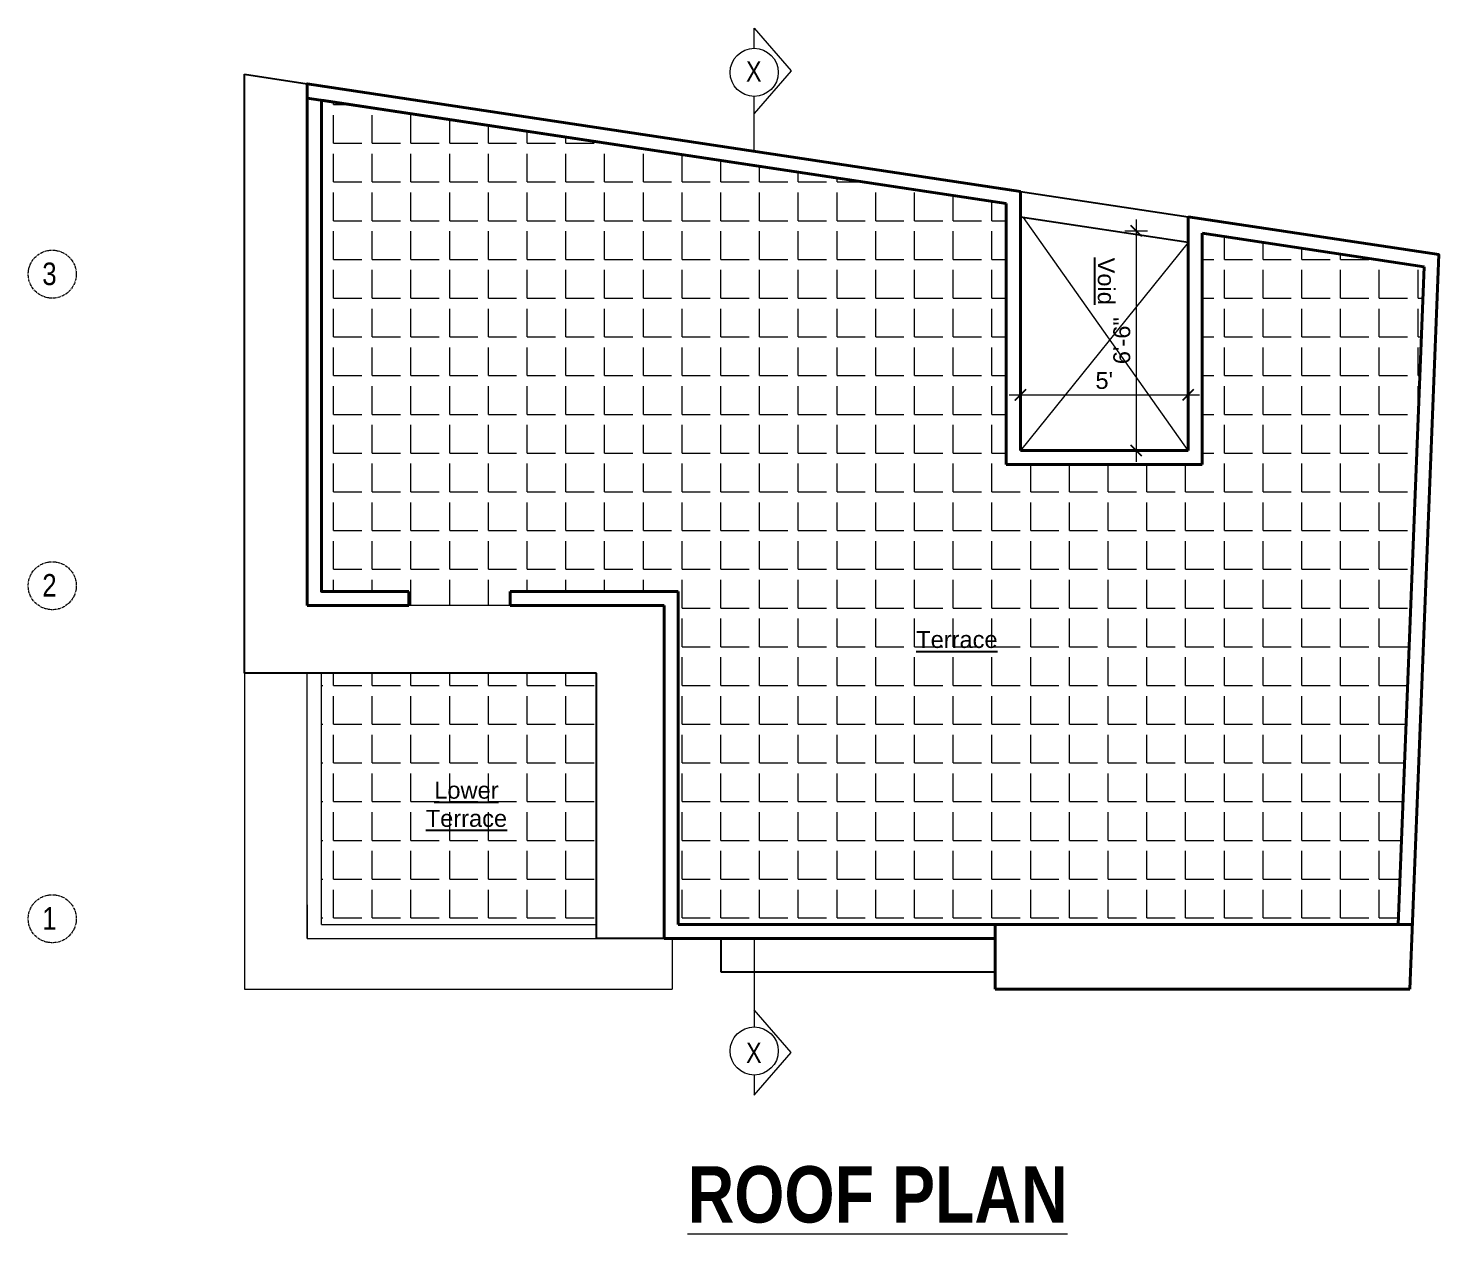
# Model space of a CAD drawing. Header units: inches. Extents: x 136316 to 155547, y -21384 to -17606.
# Drawn here: x 150032 to 150533, y -19862 to -19434 of the extents above; entities that cross this region are included whole.
import ezdxf

# ---------------------------------------------------------------- set-up
doc = ezdxf.new("R2010")
doc.units = ezdxf.units.IN
doc.header["$LTSCALE"] = 0.5
doc.header["$MEASUREMENT"] = 0
doc.header["$PDMODE"] = 66
doc.linetypes.add('CENTER', pattern=[2, 1.25, -0.25, 0.25, -0.25])
for name, color, linetype, lineweight in [('Annotations-Bold.w', 177, 'Continuous', 13), ('DIM 1-100', 4, 'Continuous', 13), ('HACTH', 253, 'Continuous', 9), ('hatch', 9, 'Continuous', 5), ('PARAPET', 50, 'Continuous', 13), ('TEXT', 220, 'Continuous', 9), ('Text-100.w', 254, 'Continuous', 9), ('wall', 1, 'Continuous', 40), ('wall light', 6, 'Continuous', 25)]:
    doc.layers.add(name, color=color, linetype=linetype, lineweight=lineweight)
doc.styles.add('ARAIL', font='ARIALN.TTF')
doc.styles.add('arial', font='arial.ttf')
doc.styles.add('arial.', font='arial.ttf')
doc.styles.get("Standard").update_dxf_attribs({"font": 'arial.ttf'})
doc.dimstyles.new('1 by 96', dxfattribs={"dimtxt": 6, "dimasz": 4, "dimexe": 4, "dimexo": 4, "dimgap": 2, "dimtad": 1, "dimdec": 0, "dimzin": 0, "dimdsep": 46, "dimlunit": 4, "dimtxsty": 'Standard', "dimblk": 'ARCHTICK', "dimcen": 0, "dimdle": 4, "dimadec": 0, "dimazin": 0, "dimtfac": 1, "dimtdec": 0, "dimtix": 1, "dimtofl": 0, "dimtmove": 1, "dimatfit": 3, "dimldrblk": 'ARCHTICK', "dimfxl": 4, "dimfxlon": 1, "dimtolj": 1, "dimtzin": 0, "dimlwd": -1, "dimlwe": -1, "dimarcsym": 0})
pattern_1 = [(360, (3868.075, -31.918), (3e-15, 13.75), [10, -3.75]), (90, (3868.075, -31.918), (-13.75, 4e-15), [10, -3.75])]

# ---------------------------------------------------------------- blocks, each defined once
blk = doc.blocks.new('_ArchTick')
at = {"color": 0, "linetype": 'ByBlock', "const_width": 0.15}
blk.add_lwpolyline([(-0.5, -0.5), (0.5, 0.5)], dxfattribs=at)
blk = doc.blocks.new('*D17')
at = {"layer": 'Defpoints', "color": 0, "transparency": 16777216}
for p in [(150443.96, -19563.72), (150384.42, -19583.5), (150443.96, -19583.5)]:
    blk.add_point(p, dxfattribs=at)
at = {"layer": 'DIM 1-100', "color": 0, "transparency": 16777216}
for p, q in [((150380.42, -19563.72), (150447.96, -19563.72)), ((150384.42, -19567.72), (150384.42, -19559.72)), ((150443.96, -19567.72), (150443.96, -19559.72))]:
    blk.add_line(p, q, dxfattribs=at)
at = {"layer": 'DIM 1-100', "color": 0, "transparency": 16777216, "xscale": 4, "yscale": 4, "zscale": 4, "rotation": 180}
blk.add_blockref('_ArchTick', (150384.42, -19563.72), dxfattribs=at)
at = {"layer": 'DIM 1-100', "color": 0, "transparency": 16777216, "xscale": 4, "yscale": 4, "zscale": 4}
blk.add_blockref('_ArchTick', (150443.96, -19563.72), dxfattribs=at)
at = {"layer": 'DIM 1-100', "color": 0, "transparency": 16777216, "insert": (150414.19, -19558.67), "char_height": 6, "attachment_point": 5}
blk.add_mtext("\\A1;5'", dxfattribs=at)
blk = doc.blocks.new('*D18')
at = {"layer": 'Defpoints', "color": 0, "transparency": 16777216}
for p in [(150416.69, -19505.51), (150425.5, -19583.5), (150443.96, -19583.5)]:
    blk.add_point(p, dxfattribs=at)
at = {"layer": 'DIM 1-100', "color": 0, "transparency": 16777216}
for p, q in [((150425.5, -19501.51), (150425.5, -19587.5)), ((150421.5, -19505.51), (150429.5, -19505.51)), ((150429.5, -19583.5), (150421.5, -19583.5))]:
    blk.add_line(p, q, dxfattribs=at)
at = {"layer": 'DIM 1-100', "color": 0, "transparency": 16777216, "xscale": 4, "yscale": 4, "zscale": 4}
for p, rotation in [((150425.5, -19505.51), 90), ((150425.5, -19583.5), 270)]:
    blk.add_blockref('_ArchTick', p, dxfattribs=dict(at, rotation=rotation))
at = {"layer": 'DIM 1-100', "color": 0, "transparency": 16777216, "insert": (150420.44, -19544.51), "char_height": 6, "attachment_point": 5, "rotation": 90}
blk.add_mtext('\\A1;6\'-6"', dxfattribs=at)

msp = doc.modelspace()

# ---------------------------------------------------------------- hatches: boundary and pattern name
at = {"layer": 'HACTH'}
h = msp.add_hatch(dxfattribs=at)
h.set_pattern_fill('ANGLE', color=256, scale=50)
h.set_pattern_definition(pattern_1)
h.paths.add_polyline_path([(150379.42, -19495.84), (150136.27, -19459.13), (150136.27, -19633.5), (150167.27, -19633.5), (150167.27, -19638.5), (150203.27, -19638.5), (150203.27, -19633.5), (150262.92, -19633.5), (150262.92, -19751.73), (150518.57, -19751.73), (150527.78, -19518.24), (150448.96, -19506.34), (150448.96, -19588.5), (150443.96, -19588.5), (150379.42, -19588.5)])
h.paths.add_polyline_path([(150346.02, -19656.31), (150377.9, -19656.31), (150377.9, -19643.95), (150346.02, -19643.95)], flags=24)
at = {"layer": 'hatch'}
h = msp.add_hatch(dxfattribs=at)
h.set_pattern_fill('ANGLE', color=256, scale=50)
h.set_pattern_definition(pattern_1)
h.paths.add_polyline_path([(150233.92, -19662.49), (150136.27, -19662.49), (150136.27, -19751.73), (150233.92, -19751.73)])
h.paths.add_polyline_path([(150171.9, -19719.81), (150203.78, -19719.81), (150203.78, -19697.45), (150171.9, -19697.45)], flags=24)

# ---------------------------------------------------------------- linework, layer by layer
at = {"layer": 'Annotations-Bold.w', "linetype": 'CENTER', "ltscale": 1.5}
for centre in [(150040.73, -19520.9), (150040.73, -19631.5), (150040.73, -19749.73)]:
    msp.add_circle(centre, 8.53, dxfattribs=at)
at = {"layer": 'HACTH'}
msp.add_line((150203.27, -19638.5), (150167.27, -19638.5), dxfattribs=at)
at = {"layer": 'HACTH', "ltscale": 100}
for p, q in [((150108.94, -19662.49), (150108.94, -19774.73)), ((150260.75, -19756.73), (150260.75, -19774.73)), ((150108.94, -19774.73), (150260.75, -19774.73))]:
    msp.add_line(p, q, dxfattribs=at)
at = {"layer": 'hatch'}
for p, q in [((150443.96, -19583.5), (150385.55, -19500.81)), ((150443.96, -19509.63), (150384.42, -19583.5))]:
    msp.add_line(p, q, dxfattribs=at)
at = {"layer": 'PARAPET'}
for p, q in [((150131.27, -19756.73), (150131.27, -19662.49)), ((150136.27, -19751.73), (150136.27, -19662.49)), ((150131.27, -19744.73), (150131.27, -19756.73)), ((150136.27, -19751.73), (150233.92, -19751.73)), ((150131.27, -19756.73), (150233.92, -19756.73))]:
    msp.add_line(p, q, dxfattribs=at)
at = {"layer": 'TEXT'}
for points in [[(150289.92, -19440.72), (150289.92, -19433.58), (150303, -19448.72), (150289.92, -19463.86)], [(150289.92, -19477.27), (150289.92, -19457.79)], [(150289.92, -19756.73), (150289.92, -19788.13)], [(150289.92, -19805.2), (150289.92, -19812.34), (150303, -19797.2), (150289.92, -19782.06)]]:
    msp.add_lwpolyline(points, dxfattribs=at)
for centre in [(150289.92, -19449.25), (150289.92, -19796.67)]:
    msp.add_circle(centre, 8.53, dxfattribs=at)
at = {"layer": 'wall'}
for p, q in [((150131.27, -19458.38), (150379.42, -19495.84)), ((150384.42, -19583.5), (150384.42, -19491.54)), ((150379.42, -19588.5), (150379.42, -19495.84)), ((150443.96, -19500.53), (150443.96, -19583.5)), ((150448.96, -19506.34), (150448.96, -19588.5)), ((150448.96, -19506.34), (150527.78, -19518.24)), ((150527.78, -19518.24), (150518.57, -19751.73)), ((150384.42, -19583.5), (150443.96, -19583.5)), ((150379.42, -19588.5), (150443.96, -19588.5)), ((150448.96, -19588.5), (150443.96, -19588.5)), ((150262.92, -19633.5), (150203.27, -19633.5)), ((150262.92, -19751.73), (150262.92, -19633.5)), ((150167.27, -19638.5), (150131.27, -19638.5)), ((150257.92, -19638.5), (150203.27, -19638.5)), ((150257.92, -19756.73), (150257.92, -19638.5)), ((150523.57, -19751.73), (150262.92, -19751.73)), ((150375.42, -19751.73), (150375.42, -19774.73)), ((150375.42, -19756.73), (150257.92, -19756.73)), ((150523.38, -19756.73), (150522.67, -19774.73)), ((150375.42, -19774.73), (150522.67, -19774.73))]:
    msp.add_line(p, q, dxfattribs=at)
for points in [[(150131.27, -19638.5), (150131.27, -19455.43), (150131.27, -19453.32), (150384.42, -19491.54)], [(150167.27, -19633.5), (150136.27, -19633.5), (150136.27, -19459.13), (150379.42, -19495.84)], [(150443.96, -19500.53), (150532.95, -19513.97), (150523.38, -19756.73)], [(150167.27, -19638.5), (150167.27, -19633.5)], [(150203.27, -19638.5), (150203.27, -19633.5)]]:
    msp.add_lwpolyline(points, dxfattribs=at)
at = {"layer": 'wall light', "ltscale": 100}
for p, q in [((150108.94, -19662.49), (150108.94, -19449.95)), ((150233.92, -19662.49), (150108.94, -19662.49)), ((150233.92, -19756.73), (150233.92, -19662.49)), ((150257.92, -19756.73), (150233.92, -19756.73)), ((150278.17, -19768.73), (150278.17, -19756.73)), ((150375.42, -19768.73), (150278.17, -19768.73))]:
    msp.add_line(p, q, dxfattribs=at)
at = {"layer": 'wall light'}
for p, q in [((150108.94, -19449.95), (150131.27, -19453.32)), ((150384.42, -19491.54), (150443.96, -19500.53))]:
    msp.add_line(p, q, dxfattribs=at)
msp.add_lwpolyline([(150443.96, -19509.63), (150384.42, -19500.64)], dxfattribs=at)

# ---------------------------------------------------------------- texts
at = {"layer": 'Annotations-Bold.w', "linetype": 'CENTER', "ltscale": 1.5, "char_height": 8, "attachment_point": 1, "style": 'ARAIL'}
for s, insert in [('3', (150037.19, -19516.77)), ('2', (150037.19, -19627.36)), ('1', (150037.19, -19745.59))]:
    msp.add_mtext_dynamic_manual_height_columns(s, width=6.5393, gutter_width=100, heights=[0], dxfattribs=dict(at, insert=insert))
at = {"layer": 'TEXT', "char_height": 7.2, "style": 'ARAIL'}
for insert, attachment_point in [((150292.52, -19445.32), 3), ((150287.04, -19793.7), 1)]:
    msp.add_mtext_dynamic_manual_height_columns('X', width=125.4648, gutter_width=90, heights=[0], dxfattribs=dict(at, insert=insert, attachment_point=attachment_point))
at = {"layer": 'TEXT', "lineweight": -2, "insert": (150414.88, -19523.41), "char_height": 6, "width": 127.5059, "attachment_point": 5, "rotation": 270, "style": 'arial.'}
msp.add_mtext('{\\LVoid}', dxfattribs=at)
at = {"layer": 'TEXT', "lineweight": -2, "char_height": 6, "width": 127.5059, "attachment_point": 5, "style": 'arial.'}
for s, insert in [('{\\LTerrace}', (150361.88, -19650.64)), ('{\\LLower\\PTerrace}', (150187.76, -19709.14))]:
    msp.add_mtext(s, dxfattribs=dict(at, insert=insert))
at = {"layer": 'Text-100.w', "insert": (150333.73, -19837.57), "char_height": 20, "width": 569.1024, "attachment_point": 2, "style": 'arial'}
msp.add_mtext('\\A1;{\\fArial Narrow|b1|i0|c0|p34;\\LROOF PLAN}', dxfattribs=at)

# ---------------------------------------------------------------- dimensions: what is measured, and where the dimension line sits
at = {"layer": 'DIM 1-100'}
dim = msp.add_linear_dim(base=(150425.5, -19583.5), p1=(150416.69, -19505.51), p2=(150443.96, -19583.5), angle=90, dimstyle='1 by 96', dxfattribs=at)
dim.commit()
dim.dimension.update_dxf_attribs({"geometry": '*D18', "text_midpoint": (150420.44, -19544.51)})
dim = msp.add_linear_dim(base=(150443.96, -19563.72), p1=(150384.42, -19583.5), p2=(150443.96, -19583.5), dimstyle='1 by 96', dxfattribs=at)
dim.commit()
dim.dimension.update_dxf_attribs({"geometry": '*D17', "text_midpoint": (150414.19, -19558.67)})

doc.saveas('drawing.dxf')
